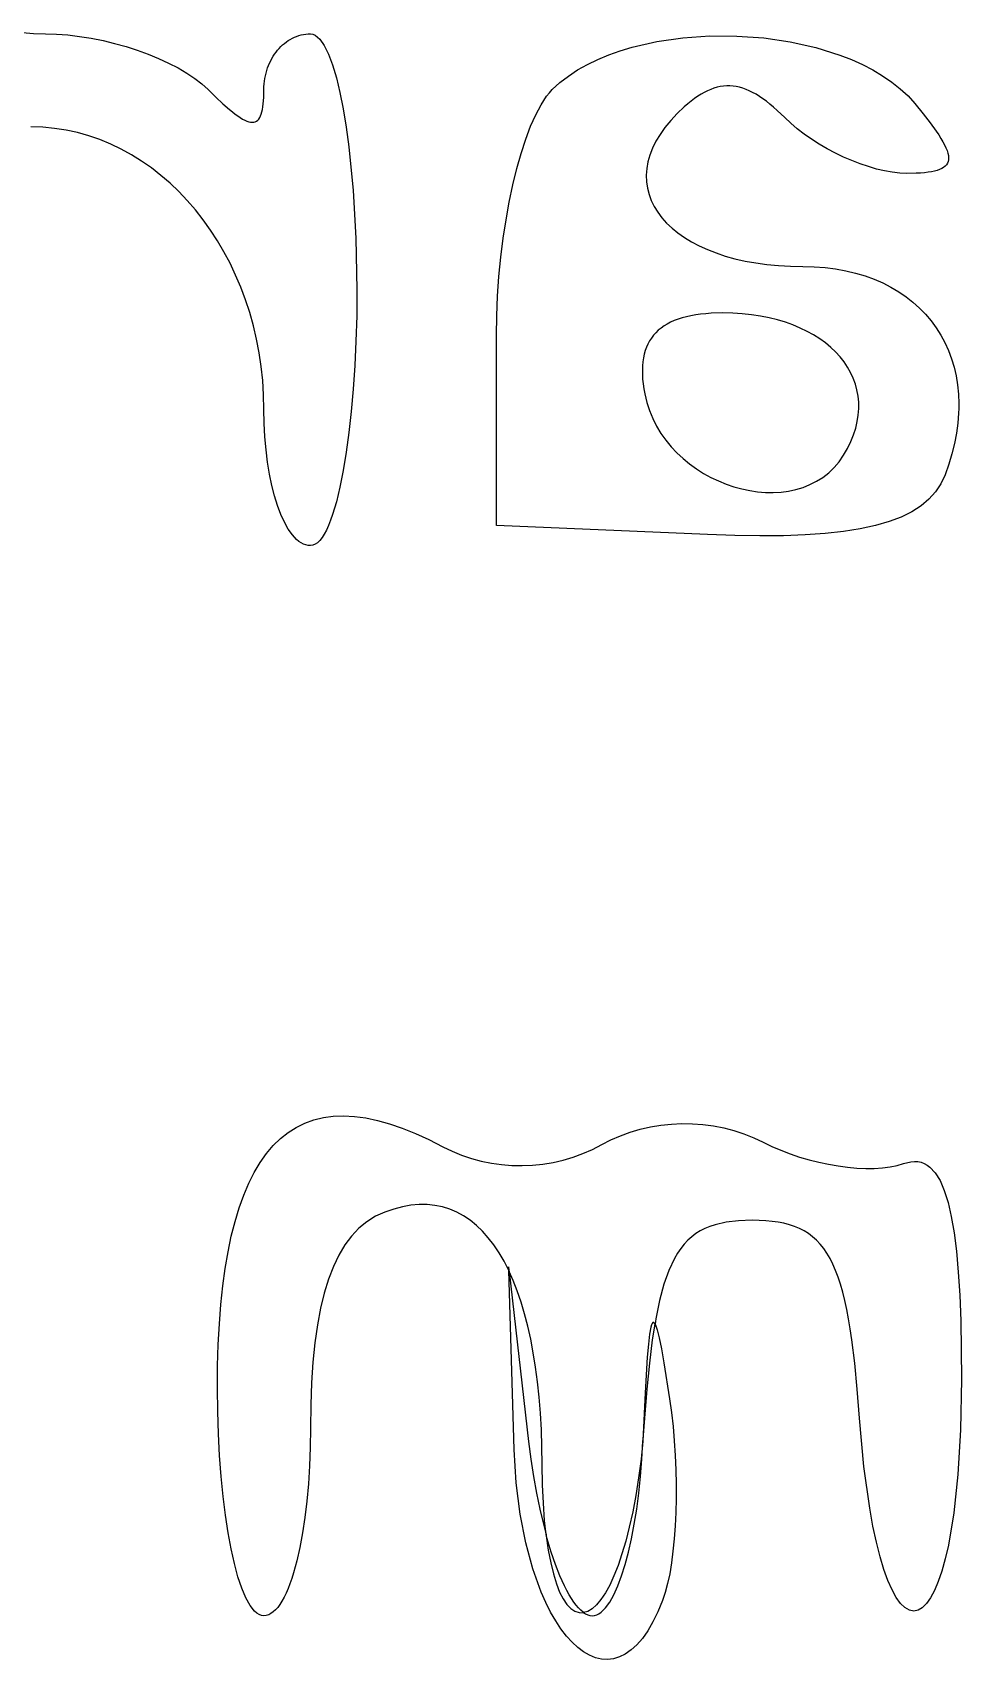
# Model space of a CAD drawing. Extents: x 70.3 to 133.4, y -81.7 to -32.
# Drawn here: x 85.446 to 86.186, y -80.429 to -79.134 of the extents above; entities that cross this region are included whole.
import ezdxf

# ---------------------------------------------------------------- set-up
doc = ezdxf.new("R2010")
doc.units = 0
doc.layers.add('BLACK', color=7, linetype='CONTINUOUS')

msp = doc.modelspace()

# ---------------------------------------------------------------- linework, layer by layer
at = {"layer": 'BLACK', "linetype": 'CONTINUOUS'}
for p, q in [((85.438323, -79.134116), (85.447269, -79.13488)), ((85.447269, -79.13488), (85.456636, -79.135138)), ((85.456636, -79.135138), (85.465546, -79.135369)), ((85.465546, -79.135369), (85.474658, -79.136045)), ((85.662152, -79.135653), (85.664, -79.135369)), ((85.664, -79.135369), (85.665875, -79.135196)), ((85.665875, -79.135196), (85.667773, -79.135138)), ((85.667773, -79.135138), (85.669672, -79.135404)), ((85.669672, -79.135404), (85.671547, -79.136195)), ((85.474658, -79.136045), (85.483906, -79.137145)), ((85.483906, -79.137145), (85.493224, -79.138645)), ((85.493224, -79.138645), (85.502545, -79.140523)), ((85.502545, -79.140523), (85.511803, -79.142756)), ((85.511803, -79.142756), (85.520931, -79.145321)), ((85.520931, -79.145321), (85.529863, -79.148195)), ((85.529863, -79.148195), (85.538532, -79.151355)), ((85.640384, -79.149741), (85.641613, -79.148195)), ((85.641613, -79.148195), (85.642901, -79.146721)), ((85.642901, -79.146721), (85.644247, -79.145321)), ((85.644247, -79.145321), (85.645647, -79.143998)), ((85.645647, -79.143998), (85.6471, -79.142756)), ((85.6471, -79.142756), (85.648604, -79.141597)), ((85.648604, -79.141597), (85.650155, -79.140523)), ((85.650155, -79.140523), (85.651751, -79.139539)), ((85.651751, -79.139539), (85.653391, -79.138645)), ((85.653391, -79.138645), (85.655071, -79.137847)), ((85.655071, -79.137847), (85.65679, -79.137145)), ((85.65679, -79.137145), (85.658544, -79.136544)), ((85.658544, -79.136544), (85.660332, -79.136045)), ((85.660332, -79.136045), (85.662152, -79.135653)), ((85.671547, -79.136195), (85.675214, -79.139296)), ((85.675214, -79.139296), (85.678757, -79.144337)), ((85.678757, -79.144337), (85.682156, -79.151213)), ((85.914488, -79.148608), (85.923956, -79.145761)), ((85.923956, -79.145761), (85.943781, -79.141234)), ((85.943781, -79.141234), (85.964518, -79.138253)), ((85.964518, -79.138253), (85.985837, -79.136807)), ((85.985837, -79.136807), (86.007407, -79.136881)), ((86.007407, -79.136881), (86.028897, -79.138463)), ((86.028897, -79.138463), (86.049976, -79.14154)), ((86.049976, -79.14154), (86.070315, -79.146101)), ((86.070315, -79.146101), (86.089581, -79.152131)), ((85.538532, -79.151355), (85.546873, -79.15478)), ((85.546873, -79.15478), (85.554818, -79.158445)), ((85.554818, -79.158445), (85.5623, -79.162328)), ((85.633654, -79.162329), (85.634399, -79.160361)), ((85.634399, -79.160361), (85.635219, -79.158445)), ((85.635219, -79.158445), (85.636114, -79.156584)), ((85.636114, -79.156584), (85.63708, -79.15478)), ((85.63708, -79.15478), (85.638115, -79.153036)), ((85.638115, -79.153036), (85.639218, -79.151356)), ((85.639218, -79.151356), (85.640384, -79.149741)), ((85.682156, -79.151213), (85.685392, -79.159821)), ((85.685392, -79.159821), (85.688447, -79.170054)), ((85.880553, -79.163927), (85.888364, -79.159505)), ((85.888364, -79.159505), (85.896651, -79.155479)), ((85.896651, -79.155479), (85.905373, -79.151847)), ((85.905373, -79.151847), (85.914488, -79.148608)), ((86.089581, -79.152131), (86.098709, -79.155694)), ((86.098709, -79.155694), (86.107445, -79.159619)), ((86.107445, -79.159619), (86.115748, -79.163906)), ((85.5623, -79.162328), (85.569255, -79.166407)), ((85.569255, -79.166407), (85.575614, -79.170658)), ((85.575614, -79.170658), (85.581312, -79.175059)), ((85.630924, -79.17506), (85.63116, -79.172842)), ((85.63116, -79.172842), (85.631488, -79.170659)), ((85.631488, -79.170659), (85.631903, -79.168513)), ((85.631903, -79.168513), (85.632404, -79.166407)), ((85.632404, -79.166407), (85.632989, -79.164345)), ((85.632989, -79.164345), (85.633654, -79.162329)), ((85.688447, -79.170054), (85.6913, -79.18181)), ((85.86039, -79.179586), (85.866525, -79.173966)), ((85.866525, -79.173966), (85.87326, -79.168747)), ((85.87326, -79.168747), (85.880553, -79.163927)), ((86.115748, -79.163906), (86.123575, -79.168552)), ((86.123575, -79.168552), (86.130887, -79.173555)), ((86.130887, -79.173555), (86.137642, -79.178916)), ((85.581312, -79.175059), (85.586282, -79.179588)), ((85.586282, -79.179588), (85.592479, -79.185665)), ((85.592479, -79.185665), (85.598118, -79.190931)), ((85.630459, -79.188399), (85.630612, -79.185665)), ((85.630612, -79.185665), (85.630732, -79.179588)), ((85.630732, -79.179588), (85.63078, -79.177309)), ((85.63078, -79.177309), (85.630924, -79.17506)), ((85.6913, -79.18181), (85.693934, -79.194983)), ((85.85146, -79.191602), (85.855862, -79.184899)), ((85.855862, -79.184899), (85.858111, -79.182063)), ((85.858111, -79.182063), (85.86039, -79.179586)), ((85.97363, -79.186679), (85.970958, -79.188694)), ((85.976275, -79.184846), (85.97363, -79.186679)), ((85.978894, -79.183196), (85.976275, -79.184846)), ((85.981491, -79.18173), (85.978894, -79.183196)), ((85.98407, -79.180446), (85.981491, -79.18173)), ((85.986634, -79.179347), (85.98407, -79.180446)), ((85.989186, -79.178431), (85.986634, -79.179347)), ((85.991728, -79.177698), (85.989186, -79.178431)), ((85.994265, -79.17715), (85.991728, -79.177698)), ((85.9968, -79.176785), (85.994265, -79.17715)), ((85.999334, -79.176604), (85.9968, -79.176785)), ((86.001873, -79.176608), (85.999334, -79.176604)), ((86.004418, -79.176796), (86.001873, -79.176608)), ((86.006974, -79.177168), (86.004418, -79.176796)), ((86.009543, -79.177725), (86.006974, -79.177168)), ((86.012128, -79.178466), (86.009543, -79.177725)), ((86.014733, -79.179393), (86.012128, -79.178466)), ((86.017361, -79.180504), (86.014733, -79.179393)), ((86.020015, -79.1818), (86.017361, -79.180504)), ((86.022699, -79.183281), (86.020015, -79.1818)), ((86.025414, -79.184948), (86.022699, -79.183281)), ((86.028165, -79.1868), (86.025414, -79.184948)), ((86.030955, -79.188837), (86.028165, -79.1868)), ((86.137642, -79.178916), (86.143798, -79.184631)), ((86.143798, -79.184631), (86.149314, -79.190699)), ((85.598118, -79.190931), (85.603222, -79.195388)), ((85.603222, -79.195388), (85.60558, -79.197312)), ((85.60558, -79.197312), (85.607812, -79.199034)), ((85.607812, -79.199034), (85.609922, -79.200553)), ((85.628058, -79.200553), (85.628648, -79.199034)), ((85.628648, -79.199034), (85.629159, -79.197312)), ((85.629159, -79.197312), (85.629592, -79.195388)), ((85.629592, -79.195388), (85.629952, -79.193261)), ((85.629952, -79.193261), (85.63024, -79.190931)), ((85.63024, -79.190931), (85.630459, -79.188399)), ((85.693934, -79.194983), (85.696329, -79.209469)), ((85.84313, -79.208778), (85.847209, -79.199595)), ((85.847209, -79.199595), (85.85146, -79.191602)), ((85.959925, -79.198585), (85.95473, -79.204112)), ((85.965517, -79.193274), (85.959925, -79.198585)), ((85.968255, -79.190893), (85.965517, -79.193274)), ((85.970958, -79.188694), (85.968255, -79.190893)), ((86.033787, -79.19106), (86.030955, -79.188837)), ((86.036664, -79.193469), (86.033787, -79.19106)), ((86.039589, -79.196064), (86.036664, -79.193469)), ((86.045598, -79.201811), (86.039589, -79.196064)), ((86.149314, -79.190699), (86.155858, -79.198732)), ((86.155858, -79.198732), (86.161494, -79.205995)), ((85.454519, -79.209516), (85.445008, -79.209221)), ((85.463911, -79.210389), (85.454519, -79.209516)), ((85.473172, -79.211828), (85.463911, -79.210389)), ((85.482288, -79.213816), (85.473172, -79.211828)), ((85.609922, -79.200553), (85.611911, -79.20187)), ((85.611911, -79.20187), (85.613782, -79.202984)), ((85.613782, -79.202984), (85.615539, -79.203896)), ((85.615539, -79.203896), (85.617184, -79.204605)), ((85.617184, -79.204605), (85.618719, -79.205111)), ((85.618719, -79.205111), (85.620147, -79.205415)), ((85.620147, -79.205415), (85.621471, -79.205516)), ((85.621471, -79.205516), (85.622694, -79.205415)), ((85.622694, -79.205415), (85.623819, -79.205111)), ((85.623819, -79.205111), (85.624848, -79.204605)), ((85.624848, -79.204605), (85.625783, -79.203896)), ((85.625783, -79.203896), (85.626628, -79.202984)), ((85.626628, -79.202984), (85.627386, -79.20187)), ((85.627386, -79.20187), (85.628058, -79.200553)), ((85.696329, -79.209469), (85.698467, -79.225164)), ((85.839247, -79.21905), (85.84313, -79.208778)), ((85.950173, -79.209651), (85.946244, -79.215189)), ((85.95473, -79.204112), (85.950173, -79.209651)), ((86.050399, -79.206339), (86.045598, -79.201811)), ((86.055602, -79.21074), (86.050399, -79.206339)), ((86.061157, -79.214991), (86.055602, -79.21074)), ((86.161494, -79.205995), (86.166217, -79.212522)), ((86.166217, -79.212522), (86.168235, -79.21552)), ((85.49125, -79.216341), (85.482288, -79.213816)), ((85.500043, -79.219386), (85.49125, -79.216341)), ((85.508658, -79.222938), (85.500043, -79.219386)), ((85.51708, -79.226983), (85.508658, -79.222938)), ((85.698467, -79.225164), (85.701892, -79.259763)), ((85.835582, -79.230312), (85.839247, -79.21905)), ((85.942932, -79.220714), (85.940228, -79.226214)), ((85.946244, -79.215189), (85.942932, -79.220714)), ((86.067014, -79.21907), (86.061157, -79.214991)), ((86.073124, -79.222954), (86.067014, -79.21907)), ((86.079436, -79.226619), (86.073124, -79.222954)), ((86.168235, -79.21552), (86.170024, -79.218348)), ((86.170024, -79.218348), (86.171583, -79.221009)), ((86.171583, -79.221009), (86.172911, -79.223508)), ((86.172911, -79.223508), (86.174007, -79.225849)), ((86.174007, -79.225849), (86.174873, -79.228037)), ((85.5253, -79.231506), (85.51708, -79.226983)), ((85.533304, -79.236492), (85.5253, -79.231506)), ((85.541081, -79.241927), (85.533304, -79.236492)), ((85.832157, -79.242462), (85.835582, -79.230312)), ((85.936602, -79.237088), (85.935661, -79.242438)), ((85.938121, -79.231676), (85.936602, -79.237088)), ((85.940228, -79.226214), (85.938121, -79.231676)), ((86.085901, -79.230043), (86.079436, -79.226619)), ((86.092468, -79.233204), (86.085901, -79.230043)), ((86.099089, -79.236078), (86.092468, -79.233204)), ((86.105713, -79.238643), (86.099089, -79.236078)), ((86.112291, -79.240876), (86.105713, -79.238643)), ((86.175171, -79.238184), (86.1744, -79.239419)), ((86.174873, -79.228037), (86.175506, -79.230075)), ((86.175706, -79.236826), (86.175171, -79.238184)), ((86.175506, -79.230075), (86.175906, -79.231969)), ((86.176007, -79.23534), (86.175706, -79.236826)), ((86.175906, -79.231969), (86.176073, -79.233723)), ((86.176073, -79.233723), (86.176007, -79.23534)), ((85.548619, -79.247796), (85.541081, -79.241927)), ((85.555906, -79.254085), (85.548619, -79.247796)), ((85.828997, -79.255401), (85.832157, -79.242462)), ((85.935661, -79.242438), (85.935286, -79.247714)), ((85.935286, -79.247714), (85.935469, -79.252904)), ((86.118772, -79.242754), (86.112291, -79.240876)), ((86.125107, -79.244254), (86.118772, -79.242754)), ((86.131246, -79.245354), (86.125107, -79.244254)), ((86.13714, -79.246031), (86.131246, -79.245354)), ((86.142737, -79.246261), (86.13714, -79.246031)), ((86.150247, -79.246131), (86.142737, -79.246261)), ((86.15364, -79.245962), (86.150247, -79.246131)), ((86.156792, -79.245718), (86.15364, -79.245962)), ((86.159703, -79.245394), (86.156792, -79.245718)), ((86.162374, -79.244987), (86.159703, -79.245394)), ((86.164806, -79.244491), (86.162374, -79.244987)), ((86.166999, -79.243902), (86.164806, -79.244491)), ((86.168954, -79.243217), (86.166999, -79.243902)), ((86.170671, -79.24243), (86.168954, -79.243217)), ((86.17215, -79.241538), (86.170671, -79.24243)), ((86.173393, -79.240536), (86.17215, -79.241538)), ((86.1744, -79.239419), (86.173393, -79.240536)), ((85.562929, -79.26078), (85.555906, -79.254085)), ((85.569678, -79.267865), (85.562929, -79.26078)), ((85.701892, -79.259763), (85.704059, -79.297942)), ((85.826122, -79.269028), (85.828997, -79.255401)), ((85.935469, -79.252904), (85.936199, -79.257994)), ((85.936199, -79.257994), (85.937466, -79.262974)), ((85.937466, -79.262974), (85.93926, -79.26783)), ((85.576139, -79.275328), (85.569678, -79.267865)), ((85.582302, -79.283152), (85.576139, -79.275328)), ((85.823558, -79.283243), (85.826122, -79.269028)), ((85.93926, -79.26783), (85.941571, -79.27255)), ((85.941571, -79.27255), (85.944389, -79.277123)), ((85.944389, -79.277123), (85.947703, -79.281535)), ((85.588153, -79.291324), (85.582302, -79.283152)), ((85.821325, -79.297945), (85.823558, -79.283243)), ((85.947703, -79.281535), (85.951504, -79.285775)), ((85.951504, -79.285775), (85.955782, -79.28983)), ((85.955782, -79.28983), (85.960526, -79.293689)), ((85.593682, -79.299829), (85.588153, -79.291324)), ((85.598876, -79.308652), (85.593682, -79.299829)), ((85.704059, -79.297942), (85.704815, -79.338867)), ((85.819447, -79.313035), (85.821325, -79.297945)), ((85.960526, -79.293689), (85.965726, -79.297338)), ((85.965726, -79.297338), (85.971373, -79.300765)), ((85.971373, -79.300765), (85.977456, -79.303959)), ((85.603723, -79.31778), (85.598876, -79.308652)), ((85.817947, -79.328411), (85.819447, -79.313035)), ((85.977456, -79.303959), (85.983965, -79.306907)), ((85.983965, -79.306907), (85.99089, -79.309597)), ((85.99089, -79.309597), (85.998222, -79.312016)), ((85.998222, -79.312016), (86.005949, -79.314152)), ((86.005949, -79.314152), (86.014061, -79.315994)), ((86.014061, -79.315994), (86.02255, -79.317528)), ((85.608211, -79.327197), (85.603723, -79.31778)), ((85.612329, -79.33689), (85.608211, -79.327197)), ((85.816847, -79.343974), (85.817947, -79.328411)), ((86.02255, -79.317528), (86.031404, -79.318742)), ((86.031404, -79.318742), (86.040614, -79.319625)), ((86.040614, -79.319625), (86.050169, -79.320164)), ((86.050169, -79.320164), (86.060059, -79.320346)), ((86.060059, -79.320346), (86.069021, -79.320564)), ((86.069021, -79.320564), (86.077707, -79.321209)), ((86.077707, -79.321209), (86.086108, -79.322272)), ((86.086108, -79.322272), (86.094218, -79.323742)), ((86.094218, -79.323742), (86.10203, -79.325607)), ((86.10203, -79.325607), (86.109535, -79.327858)), ((86.109535, -79.327858), (86.116727, -79.330482)), ((85.616063, -79.346843), (85.612329, -79.33689)), ((85.704815, -79.338867), (85.704623, -79.35962)), ((86.116727, -79.330482), (86.123599, -79.333471)), ((86.123599, -79.333471), (86.130142, -79.336812)), ((86.130142, -79.336812), (86.136351, -79.340495)), ((86.136351, -79.340495), (86.142216, -79.344509)), ((85.619404, -79.357042), (85.616063, -79.346843)), ((85.81617, -79.359624), (85.816847, -79.343974)), ((86.142216, -79.344509), (86.147731, -79.348844)), ((86.147731, -79.348844), (86.15289, -79.353489)), ((86.15289, -79.353489), (86.157683, -79.358433)), ((85.622337, -79.367474), (85.619404, -79.357042)), ((85.624852, -79.378122), (85.622337, -79.367474)), ((85.704623, -79.35962), (85.704059, -79.379792)), ((85.81594, -79.375259), (85.81617, -79.359624)), ((85.949414, -79.367714), (85.947056, -79.369382)), ((85.951947, -79.366173), (85.949414, -79.367714)), ((85.954656, -79.364758), (85.951947, -79.366173)), ((85.957543, -79.36347), (85.954656, -79.364758)), ((85.960606, -79.362306), (85.957543, -79.36347)), ((85.963848, -79.361268), (85.960606, -79.362306)), ((85.967267, -79.360354), (85.963848, -79.361268)), ((85.970866, -79.359564), (85.967267, -79.360354)), ((85.974644, -79.358897), (85.970866, -79.359564)), ((85.978602, -79.358352), (85.974644, -79.358897)), ((85.982741, -79.35793), (85.978602, -79.358352)), ((85.987061, -79.357628), (85.982741, -79.35793)), ((85.996247, -79.357388), (85.987061, -79.357628)), ((86.004098, -79.357549), (85.996247, -79.357388)), ((86.011719, -79.358024), (86.004098, -79.357549)), ((86.019102, -79.358803), (86.011719, -79.358024)), ((86.026238, -79.359878), (86.019102, -79.358803)), ((86.033119, -79.361239), (86.026238, -79.359878)), ((86.039737, -79.362875), (86.033119, -79.361239)), ((86.046083, -79.364777), (86.039737, -79.362875)), ((86.05215, -79.366936), (86.046083, -79.364777)), ((86.057929, -79.369342), (86.05215, -79.366936)), ((86.157683, -79.358433), (86.162105, -79.363665)), ((86.162105, -79.363665), (86.166147, -79.369174)), ((85.626937, -79.388973), (85.624852, -79.378122)), ((85.704059, -79.379792), (85.703142, -79.399277)), ((85.81594, -79.526481), (85.81594, -79.375259)), ((85.937884, -79.379648), (85.936569, -79.382091)), ((85.939371, -79.377336), (85.937884, -79.379648)), ((85.941032, -79.375154), (85.939371, -79.377336)), ((85.942866, -79.373101), (85.941032, -79.375154)), ((85.944874, -79.371177), (85.942866, -79.373101)), ((85.947056, -79.369382), (85.944874, -79.371177)), ((86.063411, -79.371985), (86.057929, -79.369342)), ((86.06859, -79.374855), (86.063411, -79.371985)), ((86.073456, -79.377943), (86.06859, -79.374855)), ((86.078001, -79.38124), (86.073456, -79.377943)), ((86.082217, -79.384735), (86.078001, -79.38124)), ((86.166147, -79.369174), (86.169802, -79.374951)), ((86.169802, -79.374951), (86.173064, -79.380983)), ((86.173064, -79.380983), (86.175924, -79.387261)), ((85.628579, -79.400013), (85.626937, -79.388973)), ((85.933021, -79.393177), (85.93256, -79.39628)), ((85.933652, -79.390207), (85.933021, -79.393177)), ((85.934453, -79.38737), (85.933652, -79.390207)), ((85.935425, -79.384664), (85.934453, -79.38737)), ((85.936569, -79.382091), (85.935425, -79.384664)), ((86.086096, -79.388418), (86.082217, -79.384735)), ((86.08963, -79.392281), (86.086096, -79.388418)), ((86.09281, -79.396314), (86.08963, -79.392281)), ((86.175924, -79.387261), (86.178375, -79.393773)), ((86.178375, -79.393773), (86.18041, -79.400509)), ((85.629767, -79.411227), (85.628579, -79.400013)), ((85.703142, -79.399277), (85.701892, -79.417971)), ((85.932267, -79.399518), (85.932144, -79.40289)), ((85.932144, -79.40289), (85.932188, -79.406396)), ((85.932188, -79.406396), (85.9324, -79.410039)), ((85.93256, -79.39628), (85.932267, -79.399518)), ((86.095628, -79.400506), (86.09281, -79.396314)), ((86.098076, -79.404848), (86.095628, -79.400506)), ((86.100146, -79.409331), (86.098076, -79.404848)), ((86.18041, -79.400509), (86.182022, -79.407457)), ((86.182022, -79.407457), (86.183204, -79.414608)), ((85.630488, -79.422599), (85.629767, -79.411227)), ((85.701892, -79.417971), (85.700327, -79.43577)), ((85.9324, -79.410039), (85.932779, -79.413817)), ((85.932779, -79.413817), (85.933324, -79.417732)), ((85.933324, -79.417732), (85.934035, -79.421785)), ((86.101829, -79.413944), (86.100146, -79.409331)), ((86.103118, -79.418679), (86.101829, -79.413944)), ((86.104003, -79.423525), (86.103118, -79.418679)), ((86.183204, -79.414608), (86.183947, -79.421951)), ((85.630732, -79.434117), (85.630488, -79.422599)), ((85.934035, -79.421785), (85.935637, -79.428584)), ((85.935637, -79.428584), (85.93776, -79.435136)), ((86.104478, -79.428473), (86.104003, -79.423525)), ((86.104533, -79.433514), (86.104478, -79.428473)), ((86.183947, -79.421951), (86.184245, -79.429474)), ((86.184245, -79.429474), (86.184164, -79.433514)), ((85.630924, -79.445168), (85.630732, -79.434117)), ((85.631488, -79.455908), (85.630924, -79.445168)), ((85.700327, -79.43577), (85.698467, -79.452569)), ((85.93776, -79.435136), (85.940373, -79.441433)), ((85.940373, -79.441433), (85.943445, -79.447464)), ((86.102099, -79.449091), (86.103352, -79.443832)), ((86.103352, -79.443832), (86.10416, -79.438636)), ((86.10416, -79.438636), (86.104533, -79.433514)), ((86.183475, -79.44502), (86.182393, -79.453021)), ((86.18409, -79.437168), (86.183475, -79.44502)), ((86.184164, -79.433514), (86.18409, -79.437168)), ((85.632404, -79.466283), (85.631488, -79.455908)), ((85.698467, -79.452569), (85.696329, -79.468264)), ((85.943445, -79.447464), (85.946946, -79.45322)), ((85.946946, -79.45322), (85.950846, -79.458692)), ((85.950846, -79.458692), (85.955114, -79.463871)), ((86.09823, -79.459759), (86.100395, -79.454403)), ((86.100395, -79.454403), (86.102099, -79.449091)), ((86.182393, -79.453021), (86.180836, -79.46116)), ((85.633654, -79.476237), (85.632404, -79.466283)), ((85.696329, -79.468264), (85.693934, -79.482751)), ((85.955114, -79.463871), (85.959719, -79.468747)), ((85.959719, -79.468747), (85.964632, -79.47331)), ((86.088899, -79.475765), (86.092485, -79.470563)), ((86.092485, -79.470563), (86.095596, -79.465149)), ((86.095596, -79.465149), (86.09823, -79.459759)), ((86.178798, -79.469425), (86.176269, -79.477807)), ((86.180836, -79.46116), (86.178798, -79.469425)), ((85.635219, -79.485715), (85.633654, -79.476237)), ((85.693934, -79.482751), (85.6913, -79.495924)), ((85.964632, -79.47331), (85.969822, -79.477552)), ((85.969822, -79.477552), (85.975258, -79.481463)), ((85.975258, -79.481463), (85.98091, -79.485034)), ((85.98091, -79.485034), (85.986748, -79.488255)), ((86.075909, -79.488243), (86.08058, -79.484596)), ((86.08058, -79.484596), (86.08492, -79.48044)), ((86.08492, -79.48044), (86.088899, -79.475765)), ((86.176269, -79.477807), (86.173244, -79.486295)), ((85.63708, -79.49466), (85.635219, -79.485715)), ((85.639218, -79.503017), (85.63708, -79.49466)), ((85.6913, -79.495924), (85.688447, -79.50768)), ((85.986748, -79.488255), (85.992741, -79.491117)), ((85.992741, -79.491117), (85.998858, -79.493611)), ((85.998858, -79.493611), (86.005071, -79.495727)), ((86.005071, -79.495727), (86.011347, -79.497455)), ((86.011347, -79.497455), (86.017657, -79.498787)), ((86.048644, -79.499173), (86.054517, -79.49793)), ((86.054517, -79.49793), (86.06021, -79.496225)), ((86.06021, -79.496225), (86.065693, -79.494048)), ((86.065693, -79.494048), (86.070936, -79.49139)), ((86.070936, -79.49139), (86.075909, -79.488243)), ((86.16997, -79.493296), (86.165723, -79.499719)), ((86.173244, -79.486294), (86.16997, -79.493296)), ((86.173244, -79.486295), (86.173244, -79.486294)), ((85.641613, -79.51073), (85.639218, -79.503017)), ((85.644247, -79.517745), (85.641613, -79.51073)), ((85.688447, -79.50768), (85.685392, -79.517913)), ((86.017657, -79.498787), (86.023969, -79.499714)), ((86.023969, -79.499714), (86.030255, -79.500225)), ((86.030255, -79.500225), (86.036483, -79.500312)), ((86.036483, -79.500312), (86.042623, -79.499964)), ((86.042623, -79.499964), (86.048644, -79.499173)), ((86.154167, -79.510861), (86.146787, -79.515598)), ((86.160467, -79.505571), (86.154167, -79.510861)), ((86.165723, -79.499719), (86.160467, -79.505571)), ((85.6471, -79.524004), (85.644247, -79.517745)), ((85.650155, -79.529453), (85.6471, -79.524004)), ((85.683796, -79.522427), (85.682156, -79.526521)), ((85.685392, -79.517913), (85.683796, -79.522427)), ((86.128642, -79.523451), (86.117806, -79.526585)), ((86.13829, -79.519792), (86.128642, -79.523451)), ((86.146787, -79.515598), (86.13829, -79.519792)), ((85.653391, -79.534036), (85.650155, -79.529453)), ((85.65679, -79.537698), (85.653391, -79.534036)), ((85.677002, -79.536153), (85.675214, -79.538438)), ((85.678757, -79.533397), (85.677002, -79.536153)), ((85.680476, -79.530182), (85.678757, -79.533397)), ((85.682156, -79.526521), (85.680476, -79.530182)), ((85.984073, -79.5338), (85.81594, -79.526481)), ((86.005697, -79.53455), (85.984073, -79.5338)), ((86.025848, -79.534846), (86.005697, -79.53455)), ((86.04456, -79.534679), (86.025848, -79.534846)), ((86.06187, -79.534039), (86.04456, -79.534679)), ((86.077814, -79.53292), (86.06187, -79.534039)), ((86.092428, -79.53131), (86.077814, -79.53292)), ((86.105746, -79.529201), (86.092428, -79.53131)), ((86.117806, -79.526585), (86.105746, -79.529201)), ((85.658544, -79.539166), (85.65679, -79.537698)), ((85.660332, -79.540382), (85.658544, -79.539166)), ((85.662152, -79.54134), (85.660332, -79.540382)), ((85.664, -79.542033), (85.662152, -79.54134)), ((85.665875, -79.542454), (85.664, -79.542033)), ((85.667773, -79.542596), (85.665875, -79.542454)), ((85.669672, -79.54233), (85.667773, -79.542596)), ((85.671547, -79.541539), (85.669672, -79.54233)), ((85.673395, -79.540238), (85.671547, -79.541539)), ((85.675214, -79.538438), (85.673395, -79.540238)), ((85.656512, -80.00568), (85.663341, -80.002352)), ((85.663341, -80.002352), (85.670526, -79.999779)), ((85.670526, -79.999779), (85.678069, -79.99796)), ((85.678069, -79.99796), (85.685969, -79.996896)), ((85.685969, -79.996896), (85.694228, -79.996584)), ((85.694228, -79.996584), (85.702846, -79.997026)), ((85.702846, -79.997026), (85.711823, -79.998219)), ((85.711823, -79.998219), (85.721161, -80.000163)), ((85.721161, -80.000163), (85.73086, -80.002858)), ((85.73086, -80.002858), (85.740921, -80.006303)), ((85.946933, -80.003973), (85.95527, -80.003114)), ((85.95527, -80.003114), (85.963653, -80.002746)), ((85.963653, -80.002746), (85.97205, -80.002871)), ((85.97205, -80.002871), (85.980428, -80.003488)), ((85.63816, -80.020204), (85.643923, -80.014606)), ((85.643923, -80.014606), (85.65004, -80.009765)), ((85.65004, -80.009765), (85.656512, -80.00568)), ((85.740921, -80.006303), (85.751344, -80.010497)), ((85.751344, -80.010497), (85.762129, -80.015439)), ((85.762129, -80.015439), (85.773279, -80.02113)), ((85.89975, -80.019429), (85.907111, -80.01563)), ((85.907111, -80.01563), (85.914717, -80.012319)), ((85.914717, -80.012319), (85.922536, -80.009497)), ((85.922536, -80.009497), (85.930533, -80.007165)), ((85.930533, -80.007165), (85.938677, -80.005324)), ((85.938677, -80.005324), (85.946933, -80.003973)), ((85.980428, -80.003488), (85.988754, -80.004599)), ((85.988754, -80.004599), (85.996994, -80.006203)), ((85.996994, -80.006203), (86.005116, -80.008302)), ((86.005116, -80.008302), (86.013086, -80.010895)), ((86.013086, -80.010895), (86.020872, -80.013983)), ((86.020872, -80.013983), (86.028439, -80.017567)), ((85.627697, -80.033675), (85.632752, -80.02656)), ((85.632752, -80.02656), (85.63816, -80.020204)), ((85.773279, -80.02113), (85.78062, -80.024745)), ((85.78062, -80.024745), (85.788183, -80.027862)), ((85.788183, -80.027862), (85.795936, -80.030481)), ((85.877015, -80.029391), (85.88479, -80.026563)), ((85.88479, -80.026563), (85.892378, -80.023242)), ((85.892378, -80.023242), (85.89975, -80.019429)), ((86.028439, -80.017567), (86.035333, -80.020904)), ((86.035333, -80.020904), (86.042505, -80.023978)), ((86.042505, -80.023978), (86.049897, -80.026781)), ((86.049897, -80.026781), (86.057453, -80.029304)), ((85.618645, -80.050183), (85.622995, -80.041549)), ((85.622995, -80.041549), (85.627697, -80.033675)), ((85.795936, -80.030481), (85.803847, -80.032603)), ((85.803847, -80.032603), (85.811885, -80.034228)), ((85.811885, -80.034228), (85.82002, -80.035357)), ((85.82002, -80.035357), (85.828218, -80.035989)), ((85.828218, -80.035989), (85.836451, -80.036126)), ((85.836451, -80.036126), (85.844685, -80.035768)), ((85.844685, -80.035768), (85.852889, -80.034915)), ((85.852889, -80.034915), (85.861034, -80.033567)), ((85.861034, -80.033567), (85.869086, -80.031726)), ((85.869086, -80.031726), (85.877015, -80.029391)), ((86.057453, -80.029304), (86.065116, -80.031539)), ((86.065116, -80.031539), (86.072827, -80.033475)), ((86.072827, -80.033475), (86.080531, -80.035106)), ((86.080531, -80.035106), (86.088169, -80.036422)), ((86.088169, -80.036422), (86.095684, -80.037414)), ((86.095684, -80.037414), (86.10302, -80.038074)), ((86.10302, -80.038074), (86.110119, -80.038392)), ((86.110119, -80.038392), (86.116924, -80.038361)), ((86.116924, -80.038361), (86.123377, -80.037972)), ((86.123377, -80.037972), (86.129421, -80.037216)), ((86.129421, -80.037216), (86.135, -80.036084)), ((86.135, -80.036084), (86.140055, -80.034567)), ((86.140055, -80.034567), (86.146038, -80.033055)), ((86.146038, -80.033055), (86.148856, -80.032845)), ((86.148856, -80.032845), (86.151562, -80.033003)), ((86.151562, -80.033003), (86.154155, -80.033536)), ((86.154155, -80.033536), (86.156637, -80.034447)), ((86.156637, -80.034447), (86.15901, -80.035742)), ((86.15901, -80.035742), (86.161274, -80.037424)), ((86.161274, -80.037424), (86.165482, -80.041971)), ((86.165482, -80.041971), (86.169272, -80.048126)), ((85.614646, -80.059577), (85.618645, -80.050183)), ((86.169272, -80.048126), (86.172653, -80.055926)), ((85.610999, -80.069733), (85.614646, -80.059577)), ((85.747741, -80.067719), (85.74102, -80.068909)), ((85.754288, -80.067138), (85.747741, -80.067719)), ((85.760659, -80.06716), (85.754288, -80.067138)), ((85.76685, -80.06778), (85.760659, -80.06716)), ((85.772856, -80.068991), (85.76685, -80.06778)), ((86.172653, -80.055926), (86.175636, -80.065408)), ((86.175636, -80.065408), (86.178231, -80.076608)), ((85.604755, -80.092332), (85.607702, -80.080651)), ((85.607702, -80.080651), (85.610999, -80.069733)), ((85.712812, -80.080816), (85.70645, -80.086031)), ((85.719685, -80.076525), (85.712812, -80.080816)), ((85.727075, -80.073141), (85.719685, -80.076525)), ((85.734131, -80.070714), (85.727075, -80.073141)), ((85.74102, -80.068909), (85.734131, -80.070714)), ((85.778675, -80.070787), (85.772856, -80.068991)), ((85.784302, -80.073163), (85.778675, -80.070787)), ((85.789734, -80.076113), (85.784302, -80.073163)), ((85.794968, -80.07963), (85.789734, -80.076113)), ((85.799999, -80.083709), (85.794968, -80.07963)), ((86.008813, -80.080051), (85.998959, -80.081176)), ((86.01967, -80.0797), (86.008813, -80.080051)), ((86.025227, -80.079786), (86.01967, -80.0797)), ((86.030526, -80.080051), (86.025227, -80.079786)), ((86.035575, -80.080511), (86.030526, -80.080051)), ((86.04038, -80.081176), (86.035575, -80.080511)), ((86.178231, -80.076608), (86.180447, -80.089564)), ((85.602157, -80.104775), (85.604755, -80.092332)), ((85.700595, -80.092186), (85.69524, -80.099296)), ((85.70645, -80.086031), (85.700595, -80.092186)), ((85.804823, -80.088344), (85.799999, -80.083709)), ((85.809438, -80.09353), (85.804823, -80.088344)), ((85.81384, -80.099259), (85.809438, -80.09353)), ((85.971537, -80.092723), (85.968421, -80.095514)), ((85.974838, -80.090243), (85.971537, -80.092723)), ((85.978333, -80.088062), (85.974838, -80.090243)), ((85.982029, -80.086166), (85.978333, -80.088062)), ((85.985932, -80.084543), (85.982029, -80.086166)), ((85.99005, -80.083179), (85.985932, -80.084543)), ((85.998959, -80.081176), (85.99005, -80.083179)), ((86.04495, -80.082061), (86.04038, -80.081176)), ((86.04929, -80.083179), (86.04495, -80.082061)), ((86.053408, -80.084543), (86.04929, -80.083179)), ((86.057311, -80.086166), (86.053408, -80.084543)), ((86.061006, -80.088062), (86.057311, -80.086166)), ((86.064501, -80.090243), (86.061006, -80.088062)), ((86.067803, -80.092723), (86.064501, -80.090243)), ((86.070919, -80.095514), (86.067803, -80.092723)), ((86.180447, -80.089564), (86.182295, -80.104314)), ((85.599907, -80.117983), (85.602157, -80.104775)), ((85.69524, -80.099296), (85.69038, -80.107378)), ((85.818024, -80.105526), (85.81384, -80.099259)), ((85.821987, -80.112326), (85.818024, -80.105526)), ((85.96012, -80.105892), (85.957678, -80.110063)), ((85.96272, -80.102086), (85.96012, -80.105892)), ((85.965485, -80.098631), (85.96272, -80.102086)), ((85.968421, -80.095514), (85.965485, -80.098631)), ((86.073855, -80.098631), (86.070919, -80.095514)), ((86.07662, -80.102086), (86.073855, -80.098631)), ((86.079219, -80.105892), (86.07662, -80.102086)), ((86.081662, -80.110063), (86.079219, -80.105892)), ((86.182295, -80.104314), (86.183784, -80.120894)), ((85.598005, -80.131955), (85.599907, -80.117983)), ((85.68601, -80.116449), (85.682123, -80.126524)), ((85.69038, -80.107378), (85.68601, -80.116449)), ((85.825716, -80.119633), (85.821987, -80.112326)), ((85.826043, -80.120361), (85.825628, -80.116741)), ((85.825628, -80.116741), (85.825716, -80.119633)), ((85.825716, -80.119633), (85.825725, -80.119652)), ((85.830045, -80.262045), (85.825716, -80.119633)), ((85.825725, -80.119652), (85.826043, -80.120361)), ((85.953238, -80.11955), (85.949342, -80.130655)), ((85.957678, -80.110063), (85.953238, -80.11955)), ((86.083954, -80.114611), (86.081662, -80.110063)), ((86.086102, -80.11955), (86.083954, -80.114611)), ((86.088115, -80.124894), (86.086102, -80.11955)), ((85.59645, -80.146693), (85.598005, -80.131955)), ((85.682123, -80.126524), (85.678714, -80.137619)), ((85.829236, -80.127498), (85.826043, -80.120361)), ((85.826043, -80.120361), (85.841541, -80.255647)), ((85.832514, -80.135859), (85.829236, -80.127498)), ((85.949342, -80.130655), (85.945933, -80.143481)), ((86.089998, -80.130655), (86.088115, -80.124894)), ((86.09176, -80.136846), (86.089998, -80.130655)), ((86.183784, -80.120894), (86.184925, -80.139341)), ((85.678714, -80.137619), (85.675778, -80.149752)), ((85.835556, -80.144729), (85.832514, -80.135859)), ((85.83836, -80.154101), (85.835556, -80.144729)), ((85.945933, -80.143481), (85.942955, -80.158134)), ((86.093407, -80.143481), (86.09176, -80.136846)), ((86.094946, -80.150573), (86.093407, -80.143481)), ((86.184925, -80.139341), (86.185727, -80.159693)), ((85.595242, -80.162197), (85.59645, -80.146693)), ((85.675778, -80.149752), (85.673309, -80.162937)), ((85.84092, -80.16397), (85.83836, -80.154101)), ((85.942955, -80.158134), (85.94229, -80.162366)), ((86.096385, -80.158134), (86.094946, -80.150573)), ((86.097731, -80.166179), (86.096385, -80.158134)), ((85.59438, -80.178467), (85.595242, -80.162197)), ((85.673309, -80.162937), (85.671302, -80.177192)), ((85.843233, -80.17433), (85.84092, -80.16397)), ((85.937912, -80.170304), (85.936955, -80.178237)), ((85.938937, -80.164825), (85.937912, -80.170304)), ((85.93948, -80.162999), (85.938937, -80.164825)), ((85.940046, -80.161777), (85.93948, -80.162999)), ((85.940637, -80.161155), (85.940046, -80.161777)), ((85.940349, -80.17472), (85.94229, -80.162366)), ((85.941255, -80.161132), (85.940637, -80.161155)), ((85.941903, -80.161702), (85.941255, -80.161132)), ((85.94229, -80.162366), (85.941903, -80.161702)), ((85.94229, -80.162366), (85.942581, -80.162864)), ((85.942581, -80.162864), (85.94404, -80.166948)), ((85.94404, -80.166948), (85.945648, -80.173358)), ((86.098991, -80.17472), (86.097731, -80.166179)), ((86.185727, -80.159693), (86.186357, -80.206259)), ((85.593863, -80.195505), (85.59438, -80.178467)), ((85.671302, -80.177192), (85.66975, -80.192532)), ((85.845296, -80.185174), (85.843233, -80.17433)), ((85.936955, -80.178237), (85.93605, -80.188653)), ((85.938059, -80.193344), (85.940349, -80.17472)), ((85.945648, -80.173358), (85.947422, -80.182068)), ((85.947422, -80.182068), (85.949377, -80.193051)), ((86.101281, -80.193344), (86.098991, -80.17472)), ((85.593691, -80.213311), (85.593863, -80.195505)), ((85.66975, -80.192532), (85.668648, -80.208973)), ((85.847105, -80.196498), (85.845296, -80.185174)), ((85.848656, -80.208295), (85.847105, -80.196498)), ((85.93605, -80.188653), (85.934328, -80.217031)), ((85.936027, -80.214111), (85.938059, -80.193344)), ((85.949377, -80.193051), (85.953899, -80.221735)), ((86.103313, -80.214111), (86.101281, -80.193344)), ((85.668648, -80.208973), (85.667992, -80.226532)), ((85.849946, -80.220559), (85.848656, -80.208295)), ((86.186357, -80.206259), (86.185621, -80.246543)), ((85.593883, -80.231773), (85.593691, -80.213311)), ((85.85097, -80.233284), (85.849946, -80.220559)), ((85.934328, -80.217031), (85.932621, -80.255519)), ((85.934196, -80.237127), (85.936027, -80.214111)), ((85.953899, -80.221735), (85.955391, -80.232718)), ((86.105144, -80.237127), (86.103313, -80.214111)), ((85.594447, -80.249719), (85.593883, -80.231773)), ((85.667992, -80.226532), (85.667774, -80.245226)), ((85.851726, -80.246465), (85.85097, -80.233284)), ((85.955391, -80.232718), (85.956624, -80.243959)), ((85.667774, -80.245226), (85.667582, -80.260438)), ((85.852209, -80.260095), (85.851726, -80.246465)), ((85.932795, -80.253896), (85.934196, -80.237127)), ((85.956624, -80.243959), (85.957602, -80.255374)), ((86.108697, -80.275782), (86.105144, -80.237127)), ((86.185621, -80.246543), (86.183525, -80.282011)), ((85.595364, -80.267053), (85.594447, -80.249719)), ((85.667582, -80.260438), (85.667018, -80.275223)), ((85.831677, -80.288715), (85.830045, -80.262045)), ((85.841541, -80.255647), (85.843342, -80.269797)), ((85.852416, -80.274169), (85.852209, -80.260095)), ((85.932621, -80.255519), (85.931097, -80.269757)), ((85.93187, -80.269797), (85.932616, -80.255647)), ((85.932616, -80.255647), (85.932621, -80.255519)), ((85.932621, -80.255519), (85.932795, -80.253896)), ((85.957602, -80.255374), (85.958327, -80.266882)), ((85.596614, -80.283684), (85.595364, -80.267053)), ((85.667018, -80.275223), (85.666101, -80.289505)), ((85.843342, -80.269797), (85.845448, -80.283551)), ((85.852686, -80.29018), (85.852416, -80.274169)), ((85.931097, -80.269757), (85.929125, -80.284702)), ((85.93079, -80.283551), (85.93187, -80.269797)), ((85.958327, -80.266882), (85.958801, -80.278401)), ((85.598179, -80.299519), (85.596614, -80.283684)), ((85.845448, -80.283551), (85.847831, -80.296836)), ((85.929125, -80.284702), (85.926901, -80.29872)), ((85.929398, -80.296836), (85.93079, -80.283551)), ((85.958801, -80.278401), (85.959029, -80.289847)), ((86.113234, -80.308728), (86.108697, -80.275782)), ((86.183525, -80.282011), (86.180236, -80.312598)), ((85.600039, -80.314464), (85.598179, -80.299519)), ((85.666101, -80.289505), (85.664851, -80.303207)), ((85.834798, -80.313561), (85.831677, -80.288715)), ((85.847831, -80.296836), (85.850466, -80.309582)), ((85.853326, -80.304982), (85.852686, -80.29018)), ((85.926901, -80.29872), (85.924448, -80.311802)), ((85.927714, -80.309582), (85.929398, -80.296836)), ((85.959011, -80.301139), (85.958753, -80.312194)), ((85.959029, -80.289847), (85.959011, -80.301139)), ((85.664851, -80.303207), (85.663286, -80.316254)), ((85.839252, -80.336428), (85.834798, -80.313561)), ((85.850466, -80.309582), (85.853327, -80.321718)), ((85.854312, -80.318587), (85.853326, -80.304982)), ((85.924448, -80.311802), (85.921786, -80.323936)), ((85.925759, -80.321718), (85.927714, -80.309582)), ((85.958753, -80.312194), (85.958255, -80.32293)), ((86.11582, -80.32308), (86.113234, -80.308728)), ((86.180236, -80.312598), (86.175921, -80.338241)), ((85.602177, -80.328427), (85.600039, -80.314464)), ((85.663286, -80.316254), (85.661425, -80.328567)), ((85.853327, -80.321718), (85.855504, -80.329864)), ((85.855504, -80.329864), (85.854312, -80.318587)), ((85.921786, -80.323936), (85.918939, -80.335114)), ((85.923553, -80.333172), (85.925759, -80.321718)), ((85.958255, -80.32293), (85.957522, -80.333266)), ((86.118589, -80.336029), (86.11582, -80.32308)), ((85.604572, -80.341315), (85.602177, -80.328427)), ((85.661425, -80.328567), (85.659288, -80.340071)), ((85.844885, -80.35716), (85.839252, -80.336428)), ((85.856387, -80.333172), (85.855504, -80.329864)), ((85.855504, -80.329864), (85.855624, -80.331004)), ((85.855624, -80.331004), (85.857239, -80.342243)), ((85.859622, -80.343873), (85.856387, -80.333172)), ((85.918939, -80.335114), (85.915929, -80.345324)), ((85.921117, -80.343873), (85.923553, -80.333172)), ((85.957522, -80.333266), (85.956556, -80.343117)), ((86.121521, -80.347583), (86.118589, -80.336029)), ((86.175921, -80.338241), (86.173432, -80.349188)), ((85.607206, -80.353034), (85.604572, -80.341315)), ((85.656893, -80.35069), (85.654259, -80.360346)), ((85.659288, -80.340071), (85.656893, -80.35069)), ((85.857239, -80.342243), (85.859134, -80.352313)), ((85.859134, -80.352313), (85.861287, -80.361226)), ((85.863004, -80.35375), (85.859622, -80.343873)), ((85.915929, -80.345324), (85.912778, -80.354558)), ((85.918472, -80.35375), (85.921117, -80.343873)), ((85.955359, -80.352403), (85.953936, -80.361041)), ((85.956556, -80.343117), (85.955359, -80.352403)), ((86.124594, -80.35775), (86.121521, -80.347583)), ((86.173432, -80.349188), (86.170749, -80.358875)), ((85.610059, -80.363493), (85.607206, -80.353034)), ((85.613114, -80.372597), (85.610059, -80.363493)), ((85.652859, -80.364789), (85.651405, -80.368962)), ((85.654259, -80.360346), (85.652859, -80.364789)), ((85.851544, -80.375598), (85.844885, -80.35716)), ((85.861287, -80.361226), (85.863677, -80.368991)), ((85.866508, -80.362732), (85.863004, -80.35375)), ((85.870107, -80.370747), (85.866508, -80.362732)), ((85.909508, -80.362805), (85.906142, -80.370054)), ((85.912778, -80.354558), (85.909508, -80.362805)), ((85.912636, -80.370747), (85.915638, -80.362732)), ((85.915638, -80.362732), (85.918472, -80.35375)), ((85.953936, -80.361041), (85.952287, -80.368948)), ((86.127788, -80.366537), (86.124594, -80.35775)), ((86.170749, -80.358875), (86.167893, -80.367295)), ((85.61635, -80.380254), (85.613114, -80.372597)), ((85.648351, -80.376464), (85.646754, -80.379772)), ((85.649902, -80.372857), (85.648351, -80.376464)), ((85.651405, -80.368962), (85.649902, -80.372857)), ((85.85521, -80.383908), (85.851544, -80.375598)), ((85.863677, -80.368991), (85.866281, -80.375618)), ((85.866281, -80.375618), (85.869076, -80.381118)), ((85.871935, -80.37437), (85.870107, -80.370747)), ((85.873777, -80.377724), (85.871935, -80.37437)), ((85.87563, -80.380802), (85.873777, -80.377724)), ((85.902701, -80.376297), (85.899207, -80.381522)), ((85.906142, -80.370054), (85.902701, -80.376297)), ((85.906212, -80.383593), (85.909488, -80.377724)), ((85.909488, -80.377724), (85.912636, -80.370747)), ((85.950418, -80.376043), (85.948329, -80.382243)), ((85.952287, -80.368948), (85.950418, -80.376043)), ((86.131081, -80.373953), (86.127788, -80.366537)), ((86.134453, -80.380006), (86.131081, -80.373953)), ((86.164886, -80.374439), (86.161748, -80.380299)), ((86.167893, -80.367295), (86.164886, -80.374439)), ((85.619749, -80.386372), (85.61635, -80.380254)), ((85.623291, -80.390857), (85.619749, -80.386372)), ((85.625111, -80.392458), (85.623291, -80.390857)), ((85.638173, -80.391508), (85.636354, -80.392827)), ((85.639961, -80.389833), (85.638173, -80.391508)), ((85.641716, -80.387813), (85.639961, -80.389833)), ((85.643435, -80.385456), (85.641716, -80.387813)), ((85.645115, -80.382773), (85.643435, -80.385456)), ((85.646754, -80.379772), (85.645115, -80.382773)), ((85.859074, -80.391586), (85.85521, -80.383908)), ((85.863118, -80.398613), (85.859074, -80.391586)), ((85.869076, -80.381118), (85.872042, -80.385499)), ((85.872042, -80.385499), (85.875154, -80.388773)), ((85.875154, -80.388773), (85.878392, -80.39095)), ((85.87749, -80.383593), (85.87563, -80.380802)), ((85.879355, -80.386089), (85.87749, -80.383593)), ((85.878392, -80.39095), (85.881733, -80.392039)), ((85.881221, -80.388281), (85.879355, -80.386089)), ((85.883085, -80.390161), (85.881221, -80.388281)), ((85.884944, -80.391719), (85.883085, -80.390161)), ((85.885353, -80.39199), (85.884944, -80.391719)), ((85.888636, -80.390994), (85.885353, -80.39199)), ((85.892153, -80.388881), (85.888636, -80.390994)), ((85.895684, -80.38572), (85.892153, -80.388881)), ((85.899207, -80.381522), (85.895684, -80.38572)), ((85.897607, -80.392946), (85.899365, -80.391719)), ((85.899365, -80.391719), (85.902831, -80.388281)), ((85.902831, -80.388281), (85.906212, -80.383593)), ((85.944547, -80.391321), (85.940576, -80.399375)), ((85.948329, -80.382243), (85.944547, -80.391321)), ((86.137882, -80.384703), (86.134453, -80.380006)), ((86.141349, -80.388052), (86.137882, -80.384703)), ((86.144831, -80.390062), (86.141349, -80.388052)), ((86.148309, -80.390741), (86.144831, -80.390062)), ((86.15176, -80.390096), (86.148309, -80.390741)), ((86.155164, -80.388135), (86.15176, -80.390096)), ((86.158501, -80.384867), (86.155164, -80.388135)), ((86.161748, -80.380299), (86.158501, -80.384867)), ((85.626959, -80.393616), (85.625111, -80.392458)), ((85.628833, -80.394319), (85.626959, -80.393616)), ((85.630732, -80.394556), (85.628833, -80.394319)), ((85.632631, -80.394361), (85.630732, -80.394556)), ((85.634506, -80.393781), (85.632631, -80.394361)), ((85.636354, -80.392827), (85.634506, -80.393781)), ((85.867321, -80.404968), (85.863118, -80.398613)), ((85.881733, -80.392039), (85.885155, -80.39205)), ((85.885155, -80.39205), (85.885353, -80.39199)), ((85.885353, -80.39199), (85.886794, -80.392946)), ((85.886794, -80.392946), (85.888632, -80.393833)), ((85.888632, -80.393833), (85.890455, -80.394372)), ((85.890455, -80.394372), (85.89226, -80.394554)), ((85.89226, -80.394554), (85.894051, -80.394372)), ((85.894051, -80.394372), (85.895834, -80.393833)), ((85.895834, -80.393833), (85.897607, -80.392946)), ((85.940576, -80.399375), (85.936438, -80.406425)), ((85.871665, -80.410633), (85.867321, -80.404968)), ((85.87613, -80.415587), (85.871665, -80.410633)), ((85.880697, -80.419811), (85.87613, -80.415587)), ((85.927735, -80.417589), (85.923209, -80.421743)), ((85.932152, -80.41249), (85.927735, -80.417589)), ((85.936438, -80.406425), (85.932152, -80.41249)), ((85.885347, -80.423286), (85.880697, -80.419811)), ((85.89006, -80.425991), (85.885347, -80.423286)), ((85.894818, -80.427907), (85.89006, -80.425991)), ((85.8996, -80.429016), (85.894818, -80.427907)), ((85.904388, -80.429296), (85.8996, -80.429016)), ((85.909162, -80.428728), (85.904388, -80.429296)), ((85.913903, -80.427293), (85.909162, -80.428728)), ((85.918592, -80.424971), (85.913903, -80.427293)), ((85.923209, -80.421743), (85.918592, -80.424971))]:
    msp.add_line(p, q, dxfattribs=at)

doc.saveas('drawing.dxf')
